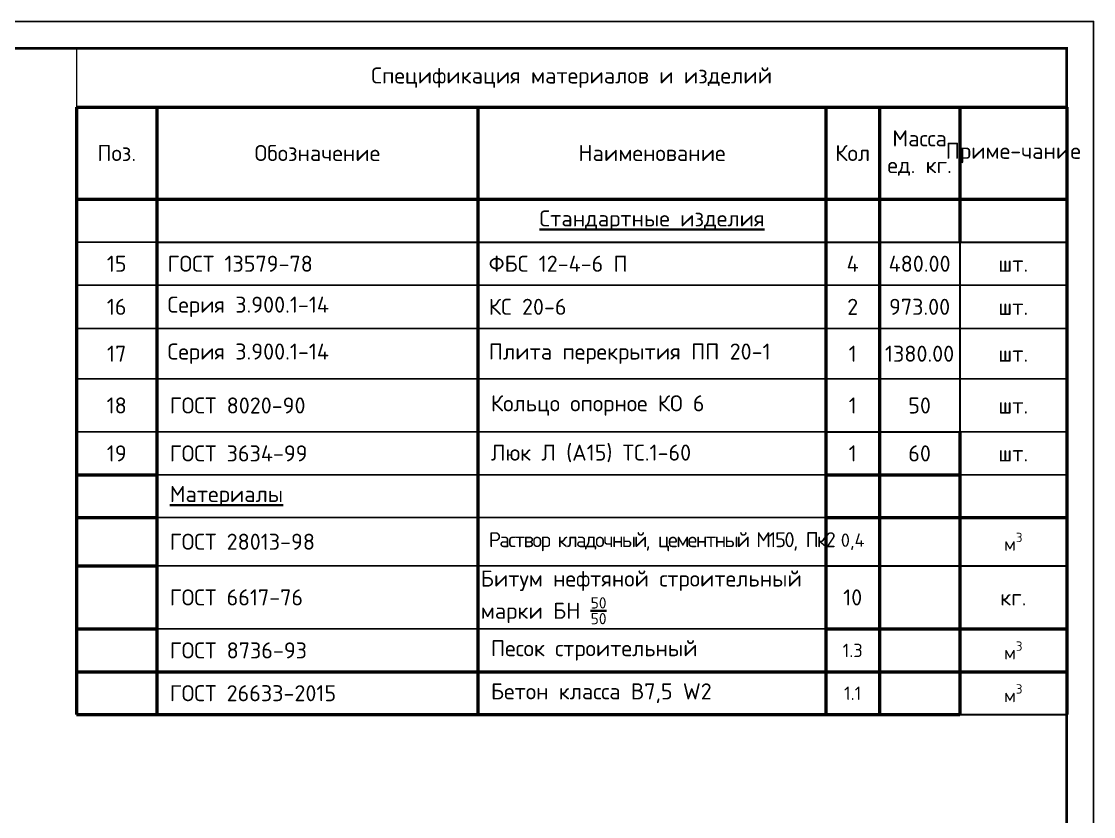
# Model space of a CAD drawing. Header units: millimetres. Extents: x 1601 to 14530, y 1157 to 12625.
# Drawn here: x 8993.8 to 9194.1, y 2974.1 to 3122.6 of the extents above; entities that cross this region are included whole.
import ezdxf
from ezdxf.enums import TextEntityAlignment as Align

# ---------------------------------------------------------------- set-up
doc = ezdxf.new("R2010")
doc.units = ezdxf.units.MM
doc.layers.add('таблица', color=250, linetype='Continuous', lineweight=35)
doc.styles.add('-ISOCPEUR-', font='isocpeur.TTF')
doc.styles.add('GOST', font='GOST Common.ttf')

# ---------------------------------------------------------------- blocks, each defined once
blk = doc.blocks.new('*T146')
at = {"layer": 'Defpoints', "color": 8, "linetype": 'ByBlock', "lineweight": 0, "transparency": 16777216}
for p, q in [((0, 0), (185, 0)), ((0, 0), (0, -11)), ((185, 0), (185, -11))]:
    blk.add_line(p, q, dxfattribs=at)
at = {"layer": 'таблица', "color": 0, "lineweight": 50, "transparency": 16777216}
for p, q in [((0, -11), (185, -11)), ((0, -11), (0, -124.49)), ((15, -11), (15, -124.49)), ((75, -11), (75, -124.49)), ((140, -11), (140, -124.49)), ((150, -11), (150, -124.49)), ((165, -11), (165, -36.23)), ((185, -11), (185, -124.49)), ((0, -28.17), (185, -28.17)), ((165, -71.69), (165, -124.49)), ((0, -79.69), (15, -79.69)), ((140, -79.69), (165, -79.69)), ((0, -87.69), (15, -87.69)), ((140, -87.69), (185, -87.69)), ((0, -96.69), (15, -96.69)), ((0, -108.49), (15, -108.49)), ((140, -108.49), (185, -108.49)), ((0, -116.49), (185, -116.49)), ((0, -124.49), (165, -124.49))]:
    blk.add_line(p, q, dxfattribs=at)
at = {"layer": 'таблица', "color": 0, "lineweight": 25, "transparency": 16777216}
for p, q in [((0, -36.23), (15, -36.23)), ((0, -44.29), (185, -44.29)), ((0, -52.34), (185, -52.34)), ((0, -61.79), (185, -61.79)), ((0, -71.69), (140, -71.69)), ((165, -71.69), (185, -71.69)), ((15, -79.69), (140, -79.69)), ((165, -79.69), (185, -79.69)), ((15, -87.69), (140, -87.69)), ((15, -96.69), (140, -96.69)), ((15, -108.49), (140, -108.49))]:
    blk.add_line(p, q, dxfattribs=at)
at = {"layer": 'таблица', "lineweight": 30, "transparency": 16777216}
for p, q in [((15, -36.23), (185, -36.23)), ((165, -36.23), (165, -71.69)), ((140, -71.69), (165, -71.69)), ((140, -96.69), (185, -96.69)), ((165, -124.49), (185, -124.49))]:
    blk.add_line(p, q, dxfattribs=at)
at = {"layer": 'таблица', "color": 7, "transparency": 16777216, "style": '-ISOCPEUR-'}
for s, insert, char_height, width, attachment_point in [('Спецификация материалов и изделий ', (92.5, -5.5), 3, 182, 5), ('Масса ед. кг.', (157.5, -19.58), 3, 13, 5), ('Приме-чание', (175, -19.58), 3, 17, 5), ('Поз.', (7.5, -19.58), 3, 12, 5), ('Обозначение', (45, -19.58), 3, 57, 5), ('Наименование', (107.5, -19.58), 3, 62, 5), ('Кол', (145, -19.58), 3, 8, 5), ('{\\LСтандартные изделия}', (107.5, -32.2), 3, 61, 5), ('15', (7.5, -40.26), 3, 14, 5), ('ГОСТ 13579-78', (17, -40.26), 3, 56, 4), ('ФБС 12-4-6 П', (77, -40.26), 3, 61, 4), ('4', (145, -40.26), 3, 9, 5), ('480.00', (157.5, -40.26), 3, 14, 5), ('шт.', (175, -40.26), 3, 19, 5), ('16', (7.5, -48.31), 3, 14, 5), ('Серия 3.900.1-14', (17, -48.31), 3, 56, 4), ('КС 20-6', (77, -48.31), 3, 61, 4), ('2', (145, -48.31), 3, 9, 5), ('973.00', (157.5, -48.31), 3, 14, 5), ('шт.', (175, -48.31), 3, 19, 5), ('17', (7.5, -57.07), 3, 14, 5), ('Серия 3.900.1-14', (17, -57.07), 3, 56, 4), ('Плита перекрытия ПП 20-1', (77, -57.07), 3, 61, 4), ('1', (145, -57.07), 3, 9, 5), ('1380.00', (157.5, -57.07), 3, 14, 5), ('шт.', (175, -57.07), 3, 19, 5), ('18', (7.5, -66.74), 3, 14, 5), (' ГОСТ 8020-90', (15.5, -66.74), 3, 59, 4), (' Кольцо опорное КО 6', (75.5, -66.74), 3, 64, 4), ('1', (145, -66.74), 3, 9, 5), ('50', (157.5, -66.74), 3, 14, 5), ('шт.', (175, -66.74), 3, 19, 5), ('шт.', (175, -75.69), 3, 19, 5), ('\\A1;м{\\H0.7x;\\S3^ ;}', (175, -92.19), 2.5, 20, 5), ('\\A1;м{\\H0.7x;\\S3^ ;}', (175, -112.49), 2.5, 20, 5), ('\\A1;м{\\H0.7x;\\S3^ ;}', (175, -120.49), 2.5, 20, 5)]:
    blk.add_mtext(s, dxfattribs=dict(at, insert=insert, char_height=char_height, width=width, attachment_point=attachment_point))
at = {"layer": 'таблица', "color": 0, "transparency": 16777216, "style": '-ISOCPEUR-'}
for s, insert, char_height, width, attachment_point in [(' Люк Л (А15) ТС.1-60', (75.5, -75.69), 3, 64, 4), ('19', (7.5, -75.69), 3, 14, 5), (' ГОСТ 3634-99', (15.5, -75.69), 3, 59, 4), ('1', (145, -75.69), 3, 9, 5), ('60', (157.5, -75.69), 3, 14, 5), ('{\\L Материалы}', (15.5, -83.69), 3, 59, 4), (' ГОСТ 28013-98', (15.5, -92.19), 3, 59, 4), ('{\\T0.85; Раствор кладочный, цементный М150, Пк2}', (75.5, -92.19), 2.8, 64, 4), ('0,4', (145, -92.19), 2.5, 9, 5), ('\\A1;Битум нефтяной строительный марки БН {\\H0.7x;\\S50/50;}', (75.5, -102.59), 3, 64, 4), (' ГОСТ 6617-76', (15.5, -102.59), 3, 59, 4), ('10', (145, -102.59), 3, 9, 5), ('кг.', (175, -102.59), 3, 19, 5), (' ГОСТ 8736-93', (15.5, -112.49), 3, 59, 4), (' Песок строительный', (75.5, -112.49), 3, 64, 4), ('1.3', (145, -112.49), 2.5, 9, 5), (' ГОСТ 26633-2015', (15.5, -120.49), 3, 59, 4), (' Бетон класса В7,5 W2', (75.5, -120.49), 3, 64, 4), ('1.1', (145, -120.49), 2.5, 9, 5)]:
    blk.add_mtext(s, dxfattribs=dict(at, insert=insert, char_height=char_height, width=width, attachment_point=attachment_point))
blk = doc.blocks.new('*U372')
blk.add_lwpolyline([(0, 0), (420, 0), (420, -297), (0, -297)], close=True)
at = {"const_width": 0.5}
blk.add_lwpolyline([(20, -5), (415, -5), (415, -292), (20, -292)], close=True, dxfattribs=at)
at = {"style": 'GOST'}
blk.add_attdef('РАЗРАБОТАЛ', text='', height=2.5, dxfattribs=at).set_placement((250.5, -264.22), align=Align.MIDDLE_LEFT)
blk.add_attdef('ПРОВЕРИЛ', (250.75, -270.73), '', height=2.5, dxfattribs=at)
at = {"style": 'GOST', "flags": 8}
for tag, p in [('ЛИСТ', (387.6, -271.87)), ('ЛИСТОВ', (405.3, -271.86)), ('ФОРМАТ', (380.97, -294.75))]:
    blk.add_attdef(tag, text='', height=3, dxfattribs=at).set_placement(p, align=Align.MIDDLE_CENTER)
blk.add_attdef('ИМЯ_ЧЕРТЕЖА_001', (321.53, -284.99), '', height=3, dxfattribs=at)

msp = doc.modelspace()

# ---------------------------------------------------------------- block references
for name, p in [('*U372', (8774.0912, 3122.5891)), ('*T146', (9004.0912, 3117.5891))]:
    msp.add_blockref(name, p)

doc.saveas('drawing.dxf')
